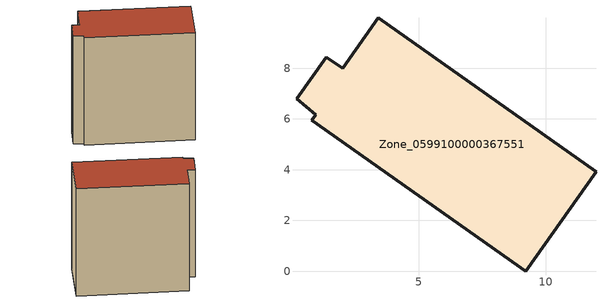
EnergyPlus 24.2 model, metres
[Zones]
Zone_0599100000367551
 floor ground (C_G): 11.98,3.93 9.21,0 0.8,5.94 0.94,6.17 0.19,6.79 1.35,8.43 2,8 3.41,9.99 z3.66
 wall outside (C_F): 2,8 1.35,8.43 0.19,6.79 0.94,6.17 0.8,5.94 9.21,0 11.98,3.93 3.41,9.99 2,8 z3.66:15.21
 roof outside (C_R): 0.8,5.94 9.21,0 11.98,3.93 3.41,9.99 2,8 1.35,8.43 0.19,6.79 0.94,6.17 z15.21
[BUILDING]
Pand.0599100000367551: North Axis=0; Terrain=City; Loads Convergence Tolerance Value=0.04; Temperature Convergence Tolerance Value=0.4; Solar Distribution=FullExterior; Maximum Number of Warmup Days=25; Minimum Number of Warmup Days=1
[Site:Location]
Rotterdam.The.Hague.AP_ZH_NLD Design_Conditions: Latitude=51.96; Longitude=4.45; Time Zone=1; Elevation=-4.5
[SITE:GROUNDTEMPERATURE:BUILDINGSURFACE]
18, 18, 18, 18, 18, 18, 18, 18, 18, 18, 18, 18
[MATERIAL] Thermal Absorptance=0.9; Solar Absorptance=0.7; Visible Absorptance=0.7
Name | Roughness | Thickness | Conductivity | Density | Specific Heat
G.TI.1992-2005 | MediumSmooth | 0.15 | 0.06 | 540 | 1210
F.TI.1992-2005 | Rough | 0.3 | 0.12 | 1920 | 840
R.TI.1992-2005 | MediumRough | 0.2 | 0.08 | 1500 | 1000
[CONSTRUCTION]
C_G: G.TI.1992-2005
C_F: F.TI.1992-2005
C_R: R.TI.1992-2005
[ZONE]
Zone_0599100000367551: Type=1; Multiplier=1; Ceiling Height=Autocalculate; Volume=Autocalculate; Floor Area=autocalculate; Part of Total Floor Area=Yes
[ZONEINFILTRATION:DESIGNFLOWRATE]
Infil_Zone_0599100000367551: Zone or ZoneList or Space or SpaceList=Zone_0599100000367551; Schedule=AlwaysOn; Design Flow Rate Calculation Method=Flow/Area; Flow Rate per Floor Area=0.0015; Constant Term Coefficient=1; Temperature Term Coefficient=0; Velocity Term Coefficient=0; Velocity Squared Term Coefficient=0
[HVACTEMPLATE:ZONE:IDEALLOADSAIRSYSTEM]
Zone_0599100000367551: Maximum Heating Supply Air Temperature=50; Minimum Cooling Supply Air Temperature=13; Maximum Heating Supply Air Humidity Ratio=0.0156; Minimum Cooling Supply Air Humidity Ratio=0.0077; Heating Limit=NoLimit; Cooling Limit=NoLimit; Dehumidification Control Type=ConstantSensibleHeatRatio; Cooling Sensible Heat Ratio=0.7; Dehumidification Setpoint=60; Humidification Control Type=None; Humidification Setpoint=30; Outdoor Air Method=None; Outdoor Air Flow Rate per Person=0.00944; Outdoor Air Flow Rate per Zone Floor Area=0; Outdoor Air Flow Rate per Zone=0; Demand Controlled Ventilation Type=None; Outdoor Air Economizer Type=NoEconomizer; Heat Recovery Type=None; Sensible Heat Recovery Effectiveness=0.7; Latent Heat Recovery Effectiveness=0.65
[ZONECONTROL:THERMOSTAT]
ThermostatControl_Zone_0599100000367551: Zone or ZoneList=Zone_0599100000367551; Control Type Schedule=DualSetpointControlType; Control 1=Thermostat_Zone_0599100000367551; Temperature Difference Between Cutout And Setpoint=0
[THERMOSTATSETPOINT:DUALSETPOINT]
Thermostat_Zone_0599100000367551: Heating Setpoint Temperature Schedule=HeatingSetpoint_Zone_0599100000367551; Cooling Setpoint Temperature Schedule=CoolingSetpoint_Zone_0599100000367551
[SCHEDULE:COMPACT]
HeatingSetpoint_Zone_0599100000367551: Through: 12/31, For: AllDays, Until: 24:00, 21
CoolingSetpoint_Zone_0599100000367551: Through: 12/31, For: AllDays, Until: 24:00, 24
DualSetpointControlType: Through: 12/31, For: AllDays, Until: 24:00, 4
AlwaysOn: Through: 12/31, For: AllDays, Until: 24:00, 1
